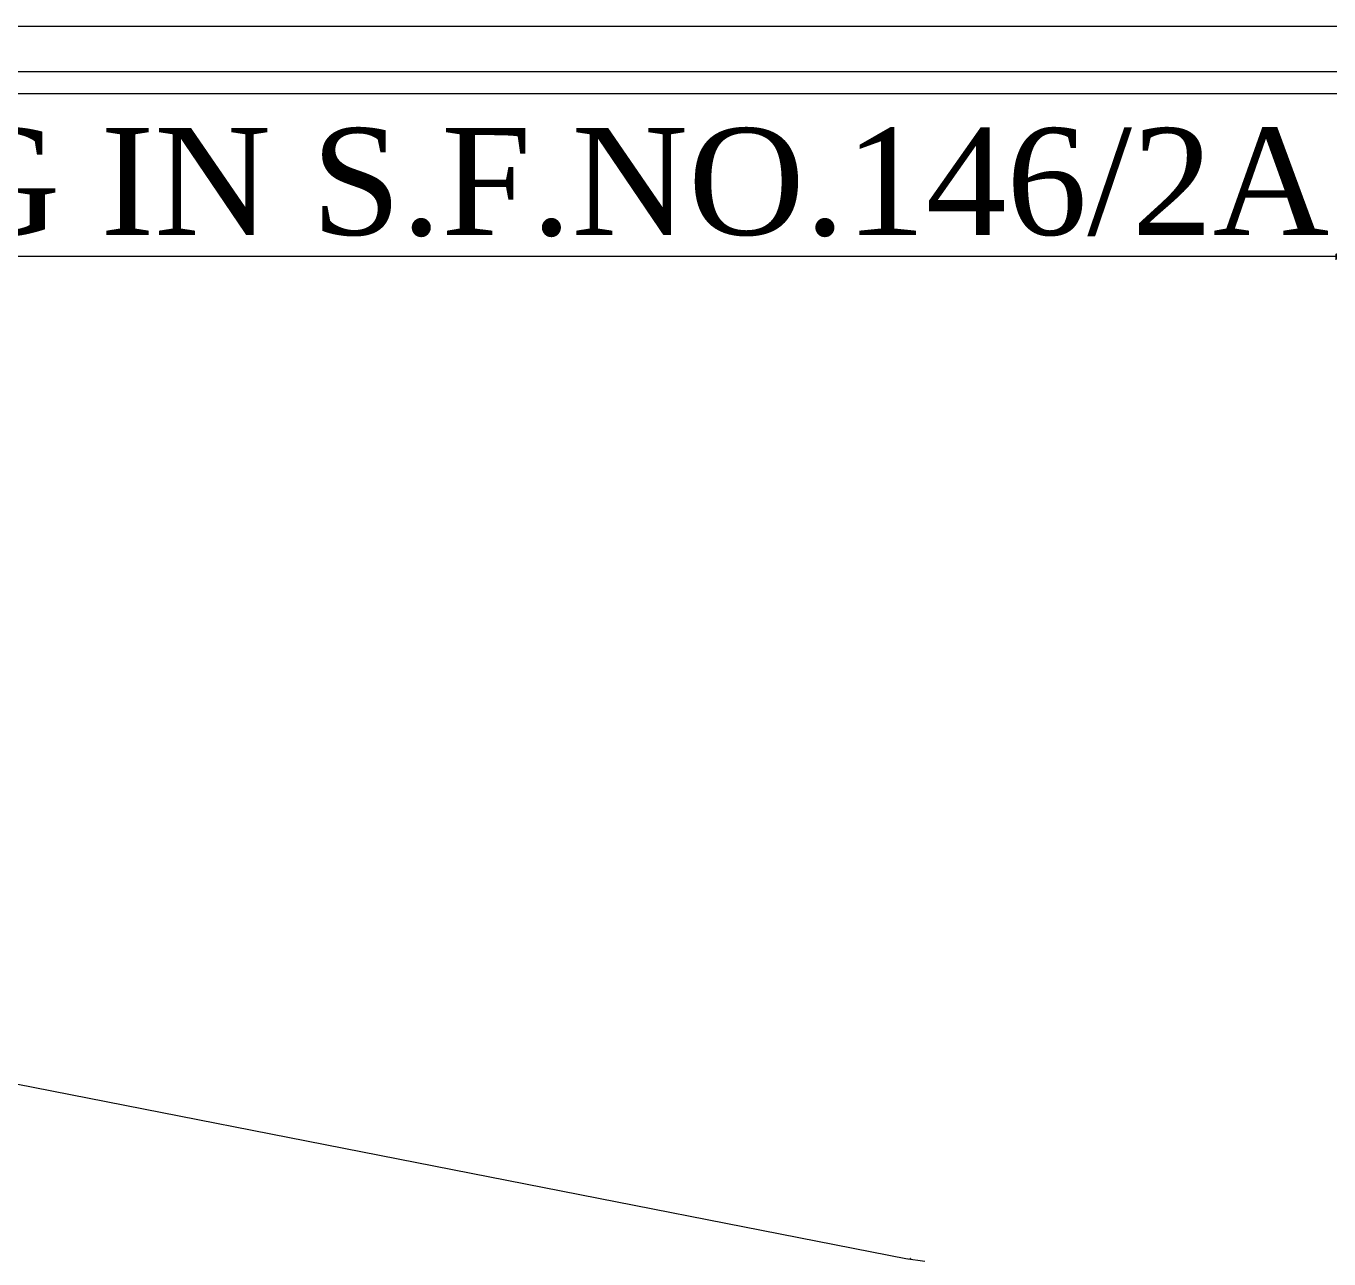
# Model space of a CAD drawing. Header units: metres. Extents: x 1610 to 5629, y 732 to 3974.
# Drawn here: x 1784.96 to 1792.98, y 901.99 to 909.58 of the extents above; entities that cross this region are included whole.
import ezdxf

# ---------------------------------------------------------------- set-up
doc = ezdxf.new("R2010")
doc.units = ezdxf.units.M
doc.header["$MEASUREMENT"] = 0
doc.layers.get('0').update_dxf_attribs({"lineweight": 0})
doc.styles.add('Isa-', font='times.ttf')

msp = doc.modelspace()

# ---------------------------------------------------------------- linework, layer by layer
at = {"color": 7}
for p, q in [((1780.5216, 903.9277), (1790.3833, 901.9914)), ((1780.5216, 903.9277), (1790.3833, 901.9914)), ((1790.3739, 901.993), (1790.373, 901.9925)), ((1790.3739, 901.993), (1790.4892, 901.9782)), ((1790.3982, 901.9914), (1790.3982, 901.9913)), ((1790.4026, 901.991), (1790.3984, 901.9915)), ((1790.4026, 901.9907), (1790.3984, 901.9912)), ((1790.399, 901.9929), (1790.3989, 901.9915)), ((1790.3995, 901.993), (1790.3992, 901.9931)), ((1790.4018, 901.9928), (1790.3995, 901.993)), ((1790.4015, 901.9928), (1790.3999, 901.993)), ((1790.4, 901.9927), (1790.3999, 901.9913)), ((1790.4013, 901.9926), (1790.4012, 901.9912)), ((1790.4021, 901.9927), (1790.4018, 901.9928)), ((1790.4023, 901.9926), (1790.4021, 901.9912))]:
    msp.add_line(p, q, dxfattribs=at)
at = {"color": 7, "ltscale": 2}
for points in [[(1743.0907, 909.5795), (1872.2114, 909.5795), (1872.2114, 836.4595), (1743.0907, 836.4595)], [(1743.371, 909.2992), (1871.9311, 909.2992), (1871.9311, 836.7398), (1743.371, 836.7398)], [(1743.505, 909.1651), (1871.797, 909.1651), (1871.797, 836.8738), (1743.505, 836.8738)]]:
    msp.add_lwpolyline(points, close=True, dxfattribs=at)
at = {"color": 7, "extrusion": (0, 0, -1)}
for centre, major_axis, start_param, end_param in [((1790.3992, 901.9914), (0.0011, 0.0011), -0.883389, -0.246091), ((1790.4005, 901.9913), (0.0011, 0.0011), -1.109039, -0.246091), ((1790.4018, 901.9911), (-0.0011, 0.0011), 0.461757, 1.099055)]:
    msp.add_ellipse(centre, major_axis=major_axis, ratio=1, start_param=start_param, end_param=end_param, dxfattribs=at)

# ---------------------------------------------------------------- texts
at = {"color": 7, "insert": (1743.8604, 908.9522), "char_height": 0.65808, "width": 95.819667, "attachment_point": 1, "style": 'Isa-'}
msp.add_mtext('{\\LPLAN SHOWING THE PROPOSED CONSTRUCTION OF COMMERCIAL GODOWN BUILDING IN S.F.NO.146/2A,2B,2C, 147/3A,3B,148/5A AT THULAIYANATHAM VILLAGE, MUSIRI TALUK, TIRUCHIRAPPALLI DISTRICT. }', dxfattribs=at)

doc.saveas('drawing.dxf')
